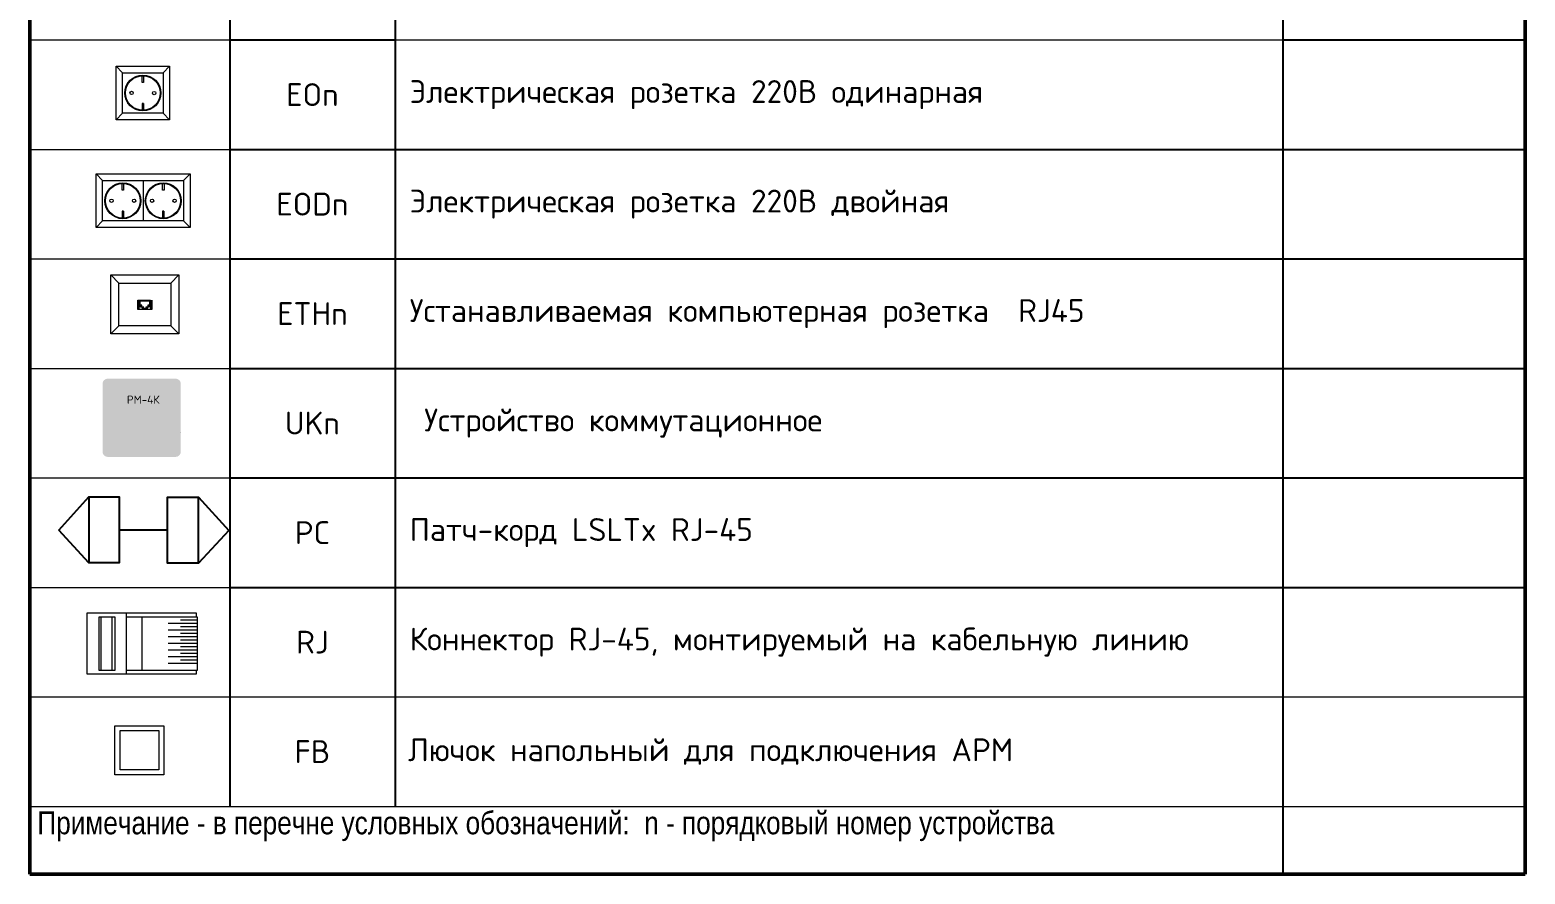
# Model space of a CAD drawing. Header units: millimetres. Extents: x 4247 to 622543, y -201358 to 142419.
# Drawn here: x 4247 to 13412, y -137080 to -131904 of the extents above; entities that cross this region are included whole.
import ezdxf

# ---------------------------------------------------------------- set-up
doc = ezdxf.new("R2010")
doc.units = ezdxf.units.MM
doc.layers.add('(АР) Текст', color=7, linetype='Continuous', lineweight=25)
doc.layers.add('ТХ-Мебель', color=7, linetype='Continuous', lineweight=9)
for name, color, linetype in [('PDF _Геометрия', 7, 'Continuous'), ('PDF _Оформление-Надписи', 7, 'Continuous'), ('Узлы', 7, 'Continuous')]:
    doc.layers.add(name, color=color, linetype=linetype)
doc.styles.add('ICOCPEUR', font='isocpeur.ttf')

msp = doc.modelspace()

# ---------------------------------------------------------------- hatches: boundary and pattern name
at = {"lineweight": 0, "true_color": 0xc7c8ca}
h = msp.add_hatch(color=9, dxfattribs=at)
h.dxf.hatch_style = 1
h.paths.add_polyline_path([(4723.943, -134042.284, 0.41421356), (4691.943, -134074.284), (4691.943, -134490.284, 0.41421356), (4723.943, -134522.284), (5139.943, -134522.284, 0.41421356), (5171.943, -134490.284), (5171.943, -134074.284, 0.41421356), (5139.943, -134042.284)])
h.paths.add_polyline_path([(5118.483, -134113.853), (5118.483, -134219.961), (4741.134, -134219.961), (4741.134, -134113.853)], flags=0)
h.paths.add_polyline_path([(5118.483, -134113.853), (4741.134, -134113.853), (4741.134, -134219.961), (5118.483, -134219.961)], flags=16)
h.paths.add_polyline_path([(4846.715, -134224.207), (5036.428, -134224.207), (5036.428, -134117.616), (4846.715, -134117.616)], flags=24)
h = msp.add_hatch(color=9, dxfattribs=at)
h.dxf.hatch_style = 1
h.paths.add_polyline_path([(4741.134, -134219.961), (4741.134, -134113.853), (5118.483, -134113.853), (5118.483, -134219.961)], flags=16)
h.paths.add_polyline_path([(4846.715, -134224.207), (5036.428, -134224.207), (5036.428, -134117.616), (4846.715, -134117.616)], flags=24)

# ---------------------------------------------------------------- linework, layer by layer
at = {"layer": '(АР) Текст', "color": 7}
msp.add_lwpolyline([(5172.153, -134373.422), (5171.943, -134373.422)], dxfattribs=at)
at = {"color": 5, "ltscale": 20}
for points in [[(4423.894, -134971.968), (4608.886, -134766.973), (4608.886, -135171.968)], [(5466.297, -134974.466), (5281.297, -135174.466), (5281.297, -134769.47)]]:
    msp.add_lwpolyline(points, close=True, dxfattribs=at)
for points in [[(4608.886, -134766.973), (4793.877, -134766.973), (4793.877, -135171.968), (4608.886, -135171.968)], [(5281.297, -135174.466), (5091.289, -135174.466), (5091.289, -134769.47), (5281.297, -134769.47)], [(4793.877, -134969.47), (5091.289, -134969.47)]]:
    msp.add_lwpolyline(points, dxfattribs=at)
at = {"layer": 'PDF _Геометрия', "lineweight": 0}
for points in [[(5265.338, -135831.26), (5265.338, -135854.388), (4598.366, -135854.388), (4598.366, -135479.024), (5265.338, -135479.024), (5265.338, -135503.01)], [(4684.366, -135831.718), (4684.366, -135503.01)], [(4750.097, -135503.01), (4750.097, -135831.718)], [(4836.036, -135479.024), (4836.036, -135854.388)], [(4836.036, -135503.01), (5272.304, -135503.01)], [(4933.476, -135503.01), (4933.476, -135831.718), (4836.036, -135831.718)], [(5272.304, -135503.01), (5272.304, -135831.26), (4933.476, -135831.26)], [(5272.304, -135543.96), (5095.336, -135543.96)], [(5272.304, -135523.485), (5169.512, -135523.485)], [(5272.304, -135584.91), (5095.336, -135584.91)], [(5272.304, -135625.86), (5095.336, -135625.86)], [(5272.304, -135564.435), (5169.512, -135564.435)], [(5272.304, -135605.385), (5169.512, -135605.385)], [(5272.304, -135666.81), (5095.336, -135666.81)], [(5272.304, -135707.76), (5095.336, -135707.76)], [(5272.304, -135646.335), (5169.512, -135646.335)], [(5272.304, -135687.285), (5169.512, -135687.285)], [(5272.304, -135728.235), (5169.512, -135728.235)], [(5272.304, -135748.71), (5095.336, -135748.71)], [(5272.304, -135789.66), (5095.336, -135789.66)], [(5272.304, -135769.185), (5169.512, -135769.185)]]:
    msp.add_lwpolyline(points, dxfattribs=at)
msp.add_lwpolyline([(4767.894, -135503.01), (4767.894, -135831.718), (4670.454, -135831.718), (4670.454, -135503.01)], close=True, dxfattribs=at)
at = {"layer": 'PDF _Оформление-Надписи', "lineweight": 0}
msp.add_line((4692.041, -132827.179), (5188.726, -132827.179), dxfattribs=at)
for points in [[(4775.237, -132126.584), (5103.579, -132126.584), (5103.579, -132454.927), (4775.237, -132454.927)], [(4815.237, -132166.584), (5063.579, -132166.584), (5063.579, -132414.927), (4815.237, -132414.927)], [(4652.041, -132787.179), (5228.726, -132787.179), (5228.726, -133115.522), (4652.041, -133115.522)]]:
    msp.add_lwpolyline(points, close=True, dxfattribs=at)
for points in [[(4775.237, -132126.584), (4815.237, -132166.584)], [(5063.579, -132166.584), (5103.579, -132126.584)], [(4943.929, -132184.637), (4943.813, -132226.988), (4935.352, -132226.965), (4935.468, -132184.614)], [(4775.237, -132454.927), (4815.237, -132414.927)], [(4943.464, -132354.547), (4935.002, -132354.523), (4934.886, -132396.874)], [(4943.464, -132354.547), (4943.348, -132396.897)], [(5063.579, -132414.927), (5103.579, -132454.927)], [(4652.041, -132787.179), (4692.041, -132827.179)], [(5188.726, -132827.179), (5228.726, -132787.179)], [(5188.726, -133075.522), (4692.041, -133075.522), (4692.041, -132827.179)], [(4820.734, -132845.232), (4820.618, -132887.583), (4812.157, -132887.56), (4812.273, -132845.209)], [(4940.384, -132827.179), (4940.384, -133075.522)], [(5069.077, -132845.232), (5068.961, -132887.583), (5060.499, -132887.56), (5060.615, -132845.209)], [(5188.726, -132827.179), (5188.726, -133075.522)], [(4820.269, -133015.142), (4811.807, -133015.118), (4811.691, -133057.469)], [(4820.269, -133015.142), (4820.153, -133057.492)], [(5068.611, -133015.142), (5060.15, -133015.118), (5060.034, -133057.469)], [(5068.611, -133015.142), (5068.495, -133057.492)], [(4652.041, -133115.522), (4692.041, -133075.522)], [(5188.726, -133075.522), (5228.726, -133115.522)]]:
    msp.add_lwpolyline(points, dxfattribs=at)
at = {"layer": 'PDF _Оформление-Надписи', "color": 5, "lineweight": 0}
for points in [[(4741.955, -133406.773), (5159.815, -133406.773), (5159.815, -133768.298), (4741.955, -133768.298)], [(4791.955, -133456.773), (5109.815, -133456.773), (5109.815, -133718.298), (4791.955, -133718.298)]]:
    msp.add_lwpolyline(points, close=True, dxfattribs=at)
for points in [[(4791.955, -133456.773), (4741.955, -133406.773)], [(5109.815, -133456.773), (5159.815, -133406.773)], [(4909.272, -133560.986), (4985.739, -133560.986), (4985.739, -133618.138)], [(4993.668, -133618.138), (4909.272, -133618.138), (4909.272, -133560.986)], [(4933.341, -133591.944), (4914.035, -133591.944), (4914.035, -133565.484), (4988.641, -133565.484)], [(4917.201, -133618.138), (4917.201, -133560.986)], [(4921.964, -133591.944), (4921.964, -133565.484)], [(4944.719, -133603.321), (4925.412, -133603.321), (4925.412, -133591.944)], [(4933.341, -133603.321), (4933.341, -133591.944)], [(4965.621, -133614.434), (4936.79, -133614.434), (4936.79, -133603.321)], [(4944.719, -133614.434), (4944.719, -133603.321)], [(4977.263, -133603.321), (4957.693, -133603.321), (4957.693, -133614.434)], [(4965.621, -133603.321), (4965.621, -133614.434)], [(4988.641, -133591.944), (4969.335, -133591.944), (4969.335, -133603.321)], [(4977.263, -133591.944), (4977.263, -133603.321)], [(4980.712, -133565.484), (4980.712, -133591.944)], [(4988.641, -133565.484), (4988.641, -133591.944)], [(4993.668, -133560.986), (4993.668, -133618.138)], [(4791.955, -133718.298), (4741.955, -133768.298)], [(5109.815, -133718.298), (5159.815, -133768.298)]]:
    msp.add_lwpolyline(points, dxfattribs=at)
at = {"layer": 'PDF _Оформление-Надписи', "lineweight": 0}
for centre, radius in [((4939.408, -132290.756), 110.269), ((4939.408, -132290.756), 109.99), ((4939.408, -132290.756), 106.215), ((4870.275, -132290.566), 10.333), ((5008.541, -132290.945), 10.333), ((4816.213, -132951.351), 110.269), ((4816.213, -132951.351), 109.99), ((4816.213, -132951.351), 106.215), ((5064.555, -132951.351), 110.269), ((5064.555, -132951.351), 109.99), ((5064.555, -132951.351), 106.215), ((4747.08, -132951.161), 10.333), ((4885.345, -132951.54), 10.333), ((4995.423, -132951.161), 10.333), ((5133.688, -132951.54), 10.333)]:
    msp.add_circle(centre, radius, dxfattribs=at)
at = {"layer": 'ТХ-Мебель', "color": 252, "true_color": 0x939598}
for points in [[(4767.464, -136171.01), (5067.464, -136171.01), (5067.464, -136471.01), (4767.464, -136471.01)], [(4800.653, -136200.408), (5037.208, -136200.408), (5037.208, -136441.811), (4800.653, -136441.811)]]:
    msp.add_lwpolyline(points, close=True, dxfattribs=at)
at = {"layer": 'Узлы', "lineweight": 50}
for p, q in [((4246.895, -117005.917), (4246.895, -137080.397)), ((13411.755, -117005.917), (13411.755, -137080.397)), ((4246.895, -137080.397), (13411.755, -137080.397))]:
    msp.add_line(p, q, dxfattribs=at)
at = {"layer": 'Узлы'}
for p, q in [((6484.992, -117005.917), (6484.992, -136665.059)), ((11926.216, -117005.917), (11926.216, -137080.397)), ((5471.878, -117405.663), (5471.878, -136665.059)), ((5471.878, -131965.057), (6484.992, -131965.057)), ((11926.216, -131965.057), (13411.755, -131965.057)), ((5471.878, -132636.486), (13411.755, -132636.486)), ((5471.878, -133307.915), (13411.755, -133307.915)), ((5471.878, -133979.344), (13411.755, -133979.344)), ((5471.878, -134650.773), (13411.755, -134650.773)), ((5471.878, -135322.202), (13411.755, -135322.202))]:
    msp.add_line(p, q, dxfattribs=at)
at = {"layer": 'Узлы', "lineweight": 0}
for p, q in [((4246.895, -131965.057), (5471.878, -131965.057)), ((6484.992, -131965.057), (11926.216, -131965.057)), ((4246.895, -132636.486), (5471.878, -132636.486)), ((4246.895, -133307.915), (5471.878, -133307.915)), ((4246.895, -133979.344), (5471.878, -133979.344)), ((4246.895, -134650.773), (5471.878, -134650.773)), ((4246.895, -135322.202), (5471.878, -135322.202)), ((4246.895, -135993.631), (13411.755, -135993.631)), ((4246.895, -136665.059), (13411.755, -136665.059))]:
    msp.add_line(p, q, dxfattribs=at)

# ---------------------------------------------------------------- texts
at = {"lineweight": 30, "insert": (4941.624, -134171.051), "char_height": 50, "width": 275.50276, "attachment_point": 5, "style": 'ICOCPEUR'}
msp.add_mtext('\\pxt21;PM-4К', dxfattribs=at)
at = {"layer": 'Узлы', "style": 'ICOCPEUR'}
for s, insert, char_height, width, attachment_point in [('EOn', (5978.435, -132300.772), 139.881, 1011.43482, 5), ('{\\C256; Электрическая розетка 220В одинарная}', (6485.831, -132300.772), 139.88101, 5439.5459, 4), ('{\\C256; Электрическая розетка 220В двойная }', (6485.831, -132972.201), 139.88101, 5439.5459, 4), ('EODn', (5978.435, -132972.201), 139.881, 1011.43482, 5), ('ETHn', (5978.435, -133643.629), 139.881, 1011.43482, 5), (' Устанавливаемая компьютерная розетка  RJ45', (6485.831, -133643.629), 139.88101, 5439.5459, 4), ('UKn', (5978.435, -134315.058), 139.881, 1011.43482, 5), ('  Устройство коммутационное', (6485.831, -134315.058), 139.88101, 5439.5459, 4), (' Патч-корд LSLTx RJ-45', (6485.831, -134986.487), 139.88101, 5439.5459, 4), ('PC', (5978.435, -134986.487), 139.881, 1011.43482, 5), ('RJ', (5978.435, -135657.916), 139.881, 1011.43482, 5), (' Коннектор RJ-45, монтируемый на кабельную линию', (6485.831, -135657.916), 139.88101, 5439.5459, 4), ('FB', (5978.435, -136329.345), 139.881, 1011.43482, 5), ('Лючок напольный для подключения АРМ ', (6564.69, -136329.345), 139.88101, 5439.5459, 4), ('{\\fArial Narrow|b0|i0|c204|p34; Примечание - в перечне условных обозначений:  n - порядковый номер устройства}', (4247.735, -136787.435), 139.881014, 9163.18136, 4)]:
    msp.add_mtext(s, dxfattribs=dict(at, insert=insert, char_height=char_height, width=width, attachment_point=attachment_point))

doc.saveas('drawing.dxf')
